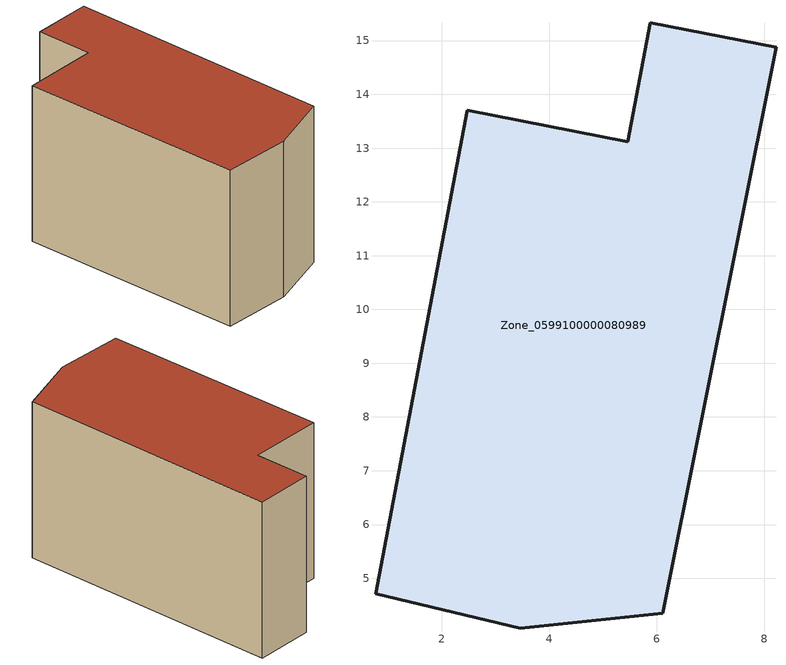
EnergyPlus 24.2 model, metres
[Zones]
Zone_0599100000080989
 floor ground (C_G): 5.46,13.12 5.88,15.33 8.21,14.88 6.11,4.35 3.46,4.07 0.77,4.71 2.48,13.71 z0
 wall outside (C_F): 6.11,4.35 8.21,14.88 5.88,15.33 5.46,13.12 2.48,13.71 0.77,4.71 3.46,4.07 6.11,4.35 z0:6.37
 roof outside (C_R): 3.46,4.07 6.11,4.35 8.21,14.88 5.88,15.33 5.46,13.12 2.48,13.71 0.77,4.71 z6.37
[BUILDING]
Pand.0599100000080989: North Axis=0; Terrain=City; Loads Convergence Tolerance Value=0.04; Temperature Convergence Tolerance Value=0.4; Solar Distribution=FullExterior; Maximum Number of Warmup Days=25; Minimum Number of Warmup Days=1
[Site:Location]
Rotterdam.The.Hague.AP_ZH_NLD Design_Conditions: Latitude=51.96; Longitude=4.45; Time Zone=1; Elevation=-4.5
[SITE:GROUNDTEMPERATURE:BUILDINGSURFACE]
18, 18, 18, 18, 18, 18, 18, 18, 18, 18, 18, 18
[MATERIAL] Thermal Absorptance=0.9; Solar Absorptance=0.7; Visible Absorptance=0.7
Name | Roughness | Thickness | Conductivity | Density | Specific Heat
G.TC.1975-1991 | MediumSmooth | 0.15 | 0.288461 | 540 | 1210
F.TC.1975-1991 | Rough | 0.3 | 0.230769 | 1920 | 840
R.TC.1975-1991 | MediumRough | 0.2 | 0.153846 | 1500 | 1000
[CONSTRUCTION]
C_G: G.TC.1975-1991
C_F: F.TC.1975-1991
C_R: R.TC.1975-1991
[ZONE]
Zone_0599100000080989: Type=1; Multiplier=1; Ceiling Height=Autocalculate; Volume=Autocalculate; Floor Area=autocalculate; Part of Total Floor Area=Yes
[ZONEINFILTRATION:DESIGNFLOWRATE]
Infil_Zone_0599100000080989: Zone or ZoneList or Space or SpaceList=Zone_0599100000080989; Schedule=AlwaysOn; Design Flow Rate Calculation Method=Flow/Area; Flow Rate per Floor Area=0.003; Constant Term Coefficient=1; Temperature Term Coefficient=0; Velocity Term Coefficient=0; Velocity Squared Term Coefficient=0
[HVACTEMPLATE:ZONE:IDEALLOADSAIRSYSTEM]
Zone_0599100000080989: Maximum Heating Supply Air Temperature=50; Minimum Cooling Supply Air Temperature=13; Maximum Heating Supply Air Humidity Ratio=0.0156; Minimum Cooling Supply Air Humidity Ratio=0.0077; Heating Limit=NoLimit; Cooling Limit=NoLimit; Dehumidification Control Type=ConstantSensibleHeatRatio; Cooling Sensible Heat Ratio=0.7; Dehumidification Setpoint=60; Humidification Control Type=None; Humidification Setpoint=30; Outdoor Air Method=None; Outdoor Air Flow Rate per Person=0.00944; Outdoor Air Flow Rate per Zone Floor Area=0; Outdoor Air Flow Rate per Zone=0; Demand Controlled Ventilation Type=None; Outdoor Air Economizer Type=NoEconomizer; Heat Recovery Type=None; Sensible Heat Recovery Effectiveness=0.7; Latent Heat Recovery Effectiveness=0.65
[ZONECONTROL:THERMOSTAT]
ThermostatControl_Zone_0599100000080989: Zone or ZoneList=Zone_0599100000080989; Control Type Schedule=DualSetpointControlType; Control 1=Thermostat_Zone_0599100000080989; Temperature Difference Between Cutout And Setpoint=0
[THERMOSTATSETPOINT:DUALSETPOINT]
Thermostat_Zone_0599100000080989: Heating Setpoint Temperature Schedule=HeatingSetpoint_Zone_0599100000080989; Cooling Setpoint Temperature Schedule=CoolingSetpoint_Zone_0599100000080989
[SCHEDULE:COMPACT]
HeatingSetpoint_Zone_0599100000080989: Through: 12/31, For: AllDays, Until: 24:00, 21
CoolingSetpoint_Zone_0599100000080989: Through: 12/31, For: AllDays, Until: 24:00, 24
DualSetpointControlType: Through: 12/31, For: AllDays, Until: 24:00, 4
AlwaysOn: Through: 12/31, For: AllDays, Until: 24:00, 1
